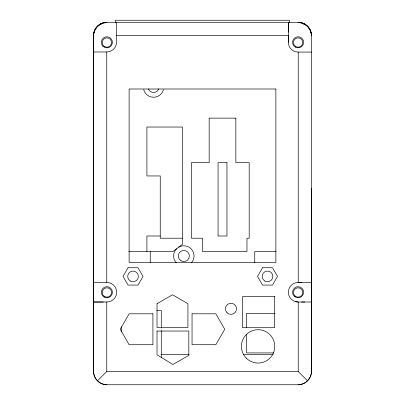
<?xml version="1.0" encoding="UTF-8"?>
<svg xmlns="http://www.w3.org/2000/svg" width="405" height="405" viewBox="0 0 405 405"><rect width="100%" height="100%" fill="white"/><g stroke="black" fill="none" stroke-linecap="round" stroke-linejoin="round"><path stroke-width="0.61" d="M311 32.415L309.668 29.195A13.34 13.34 0 0 1 311.455 35.868C311.622 28.639 305.345 22.24 298.115 22.29L106.885 22.29A13.34 13.34 0 0 0 93.54 35.635L93.54 371.4C93.489 378.569 99.736 384.755 106.885 384.745L298.115 384.745C305.264 384.77 311.521 378.569 311.455 371.4L311.455 188.396M274.544 296.576L274.544 327.706L242.524 327.706L242.524 296.576L274.772 296.576M307.582 380.842L298.227 371.517L298.227 302.008A9.771 9.771 0 0 1 288.345 292.354A9.771 9.771 0 0 1 297.999 282.472L301.654 282.472M298.227 282.472L298.227 52.073L311.455 52.073M116.554 35.635L288.345 35.635L288.33 42.302A9.786 9.786 0 0 0 298.115 52.088L298.227 52.073M93.995 32.415L95.327 29.195A13.34 13.34 0 0 0 93.54 35.868C93.373 28.639 99.655 22.24 106.885 22.29M95.671 28.75L97.448 26.431L100.212 24.31A13.34 13.34 0 0 0 95.631 28.699M97.418 380.847L106.768 371.517L298.227 371.517M100.749 24.087L103.432 22.979A13.34 13.34 0 0 0 100.718 24.032M104.004 22.903L105.73 22.675M103.346 302.008L93.54 302.008L106.768 302.008L109.416 301.69A9.786 9.786 0 0 0 109.416 282.791L106.768 282.472L93.54 282.472M301.654 302.024L304.843 302.008M100.212 24.077L101.468 24.077M303.522 24.077L304.788 24.077M93.54 51.977L106.768 51.977A9.786 9.786 0 0 0 116.554 42.191L116.554 22.29M160.248 235.994L146.909 235.994L146.909 251.556M182.488 238.216L160.248 238.216L160.248 175.952L146.909 175.952L146.909 127.033L182.488 127.033L182.488 244.245L172.955 251.556L128.78 251.556M276.129 251.556L254.755 251.556L254.755 262.597M297.999 282.472L311.455 282.472M311.455 302.008L298.227 302.024L295.696 301.705M156.882 310.539L161.281 310.539L161.281 328.096M274.965 313.343L246.564 313.343L246.564 327.792M273.699 352.922L246.564 352.922L246.564 334.074M161.063 354.613L189.069 354.613M243.299 354.613L273.061 354.613M299.265 22.675L300.991 22.903M304.251 24.087L301.568 22.979A13.34 13.34 0 0 1 304.276 24.032M309.329 28.75L307.547 26.431L304.788 24.31A13.34 13.34 0 0 1 309.369 28.699M288.34 32.096L288.33 22.29L288.345 42.191M289.479 22.776L289.479 20.25L115.521 20.25L115.521 22.776M161.281 330.607L161.281 357.716M150.245 251.556L150.245 262.597M121.703 326.845L121.703 331.862M106.768 51.977L106.768 282.472M106.768 302.008L106.768 371.517M93.54 35.635L93.54 371.4A13.34 13.34 0 0 0 106.885 384.73M298.115 22.29A13.34 13.34 0 0 1 311.455 35.635L311.46 371.41A13.34 13.34 0 0 1 298.115 384.745M103.994 22.842A13.34 13.34 0 0 1 105.725 22.574M299.275 22.574A13.34 13.34 0 0 1 301.006 22.842M158.8 88.908A5.559 5.559 0 0 1 148.357 88.908M178.706 247.146A10.226 10.226 0 0 1 191.418 262.85M176.221 262.85A10.226 10.226 0 0 1 176.585 248.771M163.458 89.657A10.226 10.226 0 0 1 143.699 89.657M152.913 313.809L152.913 344.716L129.119 344.716L120.224 329.265L129.119 313.809L152.913 313.809M157.024 331.042L157.024 354.836L172.925 364.5L188.826 355.352L188.821 331.042L157.024 331.042M157.024 303.689L157.024 327.483L187.935 327.483L187.935 303.689L172.479 294.8L157.024 303.694M192.046 313.809L192.046 344.716L215.84 344.716L224.734 329.265L215.84 313.809L192.046 313.809M128.031 267.735L123.024 276.402L128.031 285.069L138.034 285.069L143.041 276.402L138.034 267.735L128.031 267.735M262.516 267.735L257.509 276.402L262.516 285.069L272.519 285.069L277.521 276.402L272.519 267.735L262.516 267.735M275.876 88.999L129.119 88.999L129.119 262.445L275.876 262.445L275.876 88.999M235.852 118.139L209.167 118.139L209.167 162.613L191.383 162.613L191.383 238.216L202.5 238.216L202.5 251.556L246.969 251.556L246.969 238.216L249.196 238.216L249.196 162.613L235.852 162.613L235.852 118.139M226.957 162.613L218.062 162.613L218.062 235.994L226.957 235.994L226.957 162.613M295.336 47.117A5.559 5.559 0 0 0 303.674 42.302A5.559 5.559 0 0 0 295.336 37.488A5.559 5.559 0 0 0 295.336 47.117M102.951 46.236A5.559 5.559 0 0 0 112.251 43.745A5.559 5.559 0 0 0 105.442 36.936A5.559 5.559 0 0 0 102.951 46.236M104.105 297.052A5.559 5.559 0 0 0 112.443 292.238A5.559 5.559 0 0 0 104.105 287.423A5.559 5.559 0 0 0 104.105 297.052M294.182 296.171A5.559 5.559 0 0 0 303.482 293.681A5.559 5.559 0 0 0 296.678 286.872A5.559 5.559 0 0 0 294.182 296.171M227.028 312.736A5.559 5.559 0 0 0 236.333 310.245A5.559 5.559 0 0 0 229.524 303.436A5.559 5.559 0 0 0 227.028 312.736M130.364 281.024A5.336 5.336 0 0 0 138.368 276.402A5.336 5.336 0 0 0 130.364 271.78A5.336 5.336 0 0 0 130.364 281.024M264.85 281.024A5.336 5.336 0 0 0 272.854 276.402A5.336 5.336 0 0 0 264.85 271.78A5.336 5.336 0 0 0 264.85 281.024M246.296 358.177A16.676 16.676 0 0 0 274.2 350.7A16.676 16.676 0 0 0 253.773 330.277A16.676 16.676 0 0 0 246.296 358.177M295.782 46.58A4.668 4.668 0 0 0 302.783 42.535A4.668 4.668 0 0 0 295.782 38.49A4.668 4.668 0 0 0 295.782 46.58M104.546 46.58A4.668 4.668 0 0 0 111.552 42.535A4.668 4.668 0 0 0 104.546 38.49A4.668 4.668 0 0 0 104.546 46.58M104.546 296.516A4.668 4.668 0 0 0 111.552 292.471A4.668 4.668 0 0 0 104.546 288.426A4.668 4.668 0 0 0 104.546 296.516M295.782 296.516A4.668 4.668 0 0 0 302.783 292.471A4.668 4.668 0 0 0 295.782 288.426A4.668 4.668 0 0 0 295.782 296.516M181.04 260.82A5.559 5.559 0 0 0 189.378 256.006A5.559 5.559 0 0 0 181.04 251.191A5.559 5.559 0 0 0 181.04 260.82"/></g></svg>
